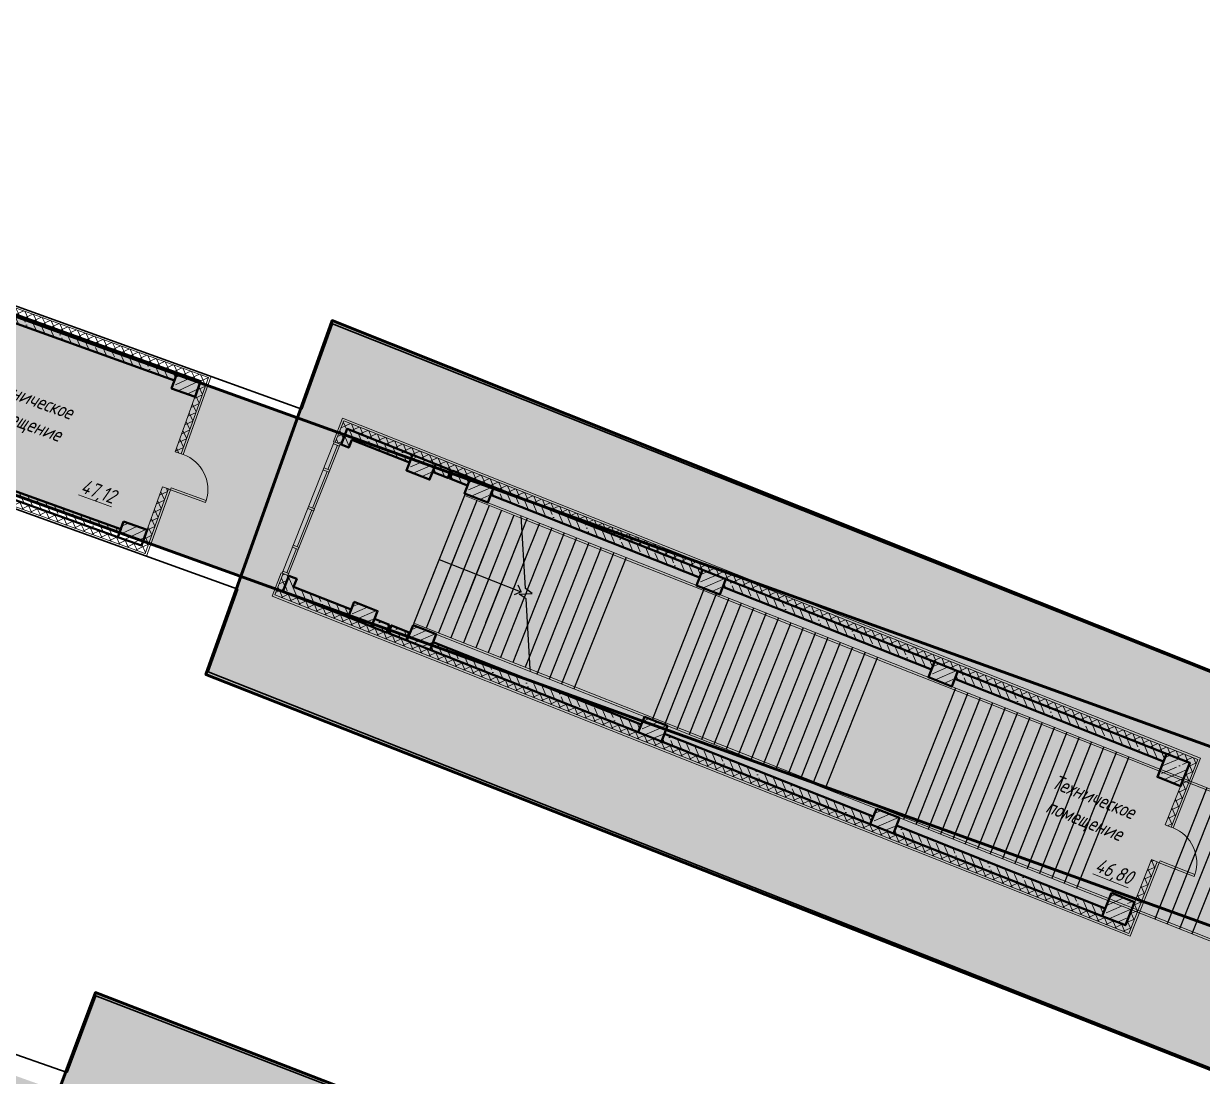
# Model space of a CAD drawing. Extents: x 11425 to 15501, y 6544 to 9114.
# Drawn here: x 11463.96 to 11492.3, y 9088.95 to 9114.27 of the extents above; entities that cross this region are included whole.
import ezdxf

# ---------------------------------------------------------------- set-up
doc = ezdxf.new("R2010")
doc.units = 0
for name, pattern in [('DASHED2', [0.375, 0.25, -0.125]), ('Overhead', [3.96875, 2.38125, -1.5875]), ('Сверху', [3.96875, 2.38125, -1.5875])]:
    doc.linetypes.add(name, pattern=pattern)
for name, color, linetype, lineweight in [('_Сверху_ - Верхние поручни', 7, 'Сверху', 9), ('Верхние поручни', 7, 'Continuous', 9), ('МГТ-АМ-АР-Разрезы', 7, 'Continuous', 9), ('МГТ-АМ-АР-Стены монолитные', 5, 'Continuous', 40), ('МГТ-АМ-АР-Штриховка монолит', 250, 'Continuous', 5), ('МГТ-АР-ЖД пути', 160, 'Continuous', 13), ('МГТ_АР_Двери_в плане', 250, 'Continuous', 9), ('МГТ_АР_Облицовка', 124, 'Continuous', 9), ('МГТ_АР_Окна', 150, 'Continuous', 9), ('МГТ_АР_Утеплитель_Линии', 192, 'Continuous', 9), ('МГТ_АР_Утеплитель_Штриховка', 194, 'Continuous', 9)]:
    doc.layers.add(name, color=color, linetype=linetype, lineweight=lineweight)
doc.layers.add('МГТ_АР_Лестницы', color=7, linetype='Continuous')
doc.styles.add('СПДС_3.5 мм', font='spds.shx', dxfattribs={"oblique": 15, "height": 350})
pattern_1 = [(25.17049, (11065.08336, 9075.3186), (-0.06751847, 0.14367609), []), (115.17049, (11065.08336, 9075.3186), (-0.14367609, -0.06751847), [])]
pattern_2 = [(23.36928, (11064.40415, 9088.2243), (-0.06296911, 0.14572733), []), (113.36928, (11064.40415, 9088.2243), (-0.14572733, -0.06296911), [])]

msp = doc.modelspace()

# ---------------------------------------------------------------- hatches: boundary and pattern name
at = {"transparency": 33554559}
h = msp.add_hatch(color=1, dxfattribs=at)
h.dxf.hatch_style = 1
h.paths.add_polyline_path([(11439.834, 9093.317), (11441.203, 9097.066), (11491.258, 9079.092), (11489.889, 9075.282)])
h.paths.add_polyline_path([(11445.667, 9109.446), (11447.035, 9113.255), (11497.091, 9095.221), (11495.722, 9091.412)])
h.paths.add_polyline_path([(11434.001, 9077.127), (11435.37, 9080.937), (11485.425, 9062.902), (11484.056, 9059.093)])
h.paths.add_polyline_path([(11428.168, 9060.938), (11429.537, 9064.688), (11479.592, 9046.654), (11478.223, 9042.904)])
h = msp.add_hatch(color=1, dxfattribs=at)
h.dxf.hatch_style = 1
h.paths.add_polyline_path([(11498.125, 9015.995), (11501.706, 9031.662), (11450.845, 9050.106), (11453.94, 9058.558), (11503.253, 9040.231), (11504.751, 9048.526), (11456.678, 9066.295), (11459.794, 9074.785), (11506.392, 9057.611), (11507.853, 9065.698), (11462.51, 9082.484), (11465.691, 9090.965), (11509.366, 9074.079), (11510.782, 9081.92), (11468.343, 9098.614), (11471.379, 9107.125), (11512.381, 9090.77), (11513.556, 9097.033), (11524.77, 9091.732), (11513.164, 9031.033), (11509.043, 9009.313)])
at = {"layer": 'МГТ-АМ-АР-Штриховка монолит', "lineweight": 9, "transparency": 33554559}
h = msp.add_hatch(dxfattribs=at)
h.set_pattern_fill('ANSI35', color=1, scale=0.05, angle=-109.8295, style=0)
h.set_pattern_definition([(295.17049, (11335.91796, 9277.73128), (0.2873522, 0.13503694), []), (295.17049, (11335.8418, 9277.52008), (0.2873522, 0.13503694), [0.396875, -0.079375, 0, -0.079375])])
h.paths.add_polyline_path([(11467.652, 9105.869), (11467.584, 9105.681), (11462.504, 9107.514), (11462.572, 9107.702)])
at = {"layer": 'МГТ-АМ-АР-Штриховка монолит', "lineweight": 9}
h = msp.add_hatch(dxfattribs=at)
h.set_pattern_fill('ANSI35', color=1, scale=0.05, angle=-19.8295, style=0)
h.set_pattern_definition([(25.17049, (11087.66125, 9067.1769), (-0.13503694, 0.28735218), []), (25.17049, (11087.87245, 9067.10076), (-0.13503694, 0.28735218), [0.396875, -0.079375, 0, -0.079375])])
h.paths.add_polyline_path([(11467.651, 9105.87), (11467.516, 9105.493), (11468.08, 9105.29), (11468.216, 9105.666)])
at = {"layer": 'МГТ-АМ-АР-Штриховка монолит', "lineweight": 9, "transparency": 33554559}
h = msp.add_hatch(dxfattribs=at)
h.set_pattern_fill('ANSI35', color=1, scale=0.05, angle=-111.6307, style=0)
h.set_pattern_definition([(293.36928, (11351.69762, 9277.9676), (0.29145465, 0.1259382), []), (293.36928, (11351.61486, 9277.75892), (0.29145465, 0.1259382), [0.396875, -0.079375, 0, -0.079375])])
h.paths.add_polyline_path([(11473.311, 9103.895), (11473.237, 9103.709), (11471.851, 9104.259), (11471.778, 9104.073), (11471.592, 9104.147), (11471.74, 9104.52)])
h = msp.add_hatch(dxfattribs=at)
h.set_pattern_fill('ANSI35', color=1, scale=0.05, angle=-109.8295, style=0)
h.set_pattern_definition([(295.17049, (11334.56186, 9273.96845), (0.2873522, 0.13503694), []), (295.17049, (11334.4857, 9273.75725), (0.2873522, 0.13503694), [0.396875, -0.079375, 0, -0.079375])])
h.paths.add_polyline_path([(11466.295, 9102.106), (11466.228, 9101.918), (11461.148, 9103.751), (11461.216, 9103.939)])
at = {"layer": 'МГТ-АМ-АР-Штриховка монолит', "lineweight": 9}
h = msp.add_hatch(dxfattribs=at)
h.set_pattern_fill('ANSI35', color=1, scale=0.05, angle=-21.6307, style=0)
h.set_pattern_definition([(23.36928, (11092.29245, 9077.16524), (-0.12593822, 0.29145465), []), (23.36928, (11092.50114, 9077.08248), (-0.12593822, 0.29145465), [0.396875, -0.079375, 0, -0.079375])])
h.paths.add_polyline_path([(11473.311, 9103.895), (11473.164, 9103.523), (11473.721, 9103.302), (11473.869, 9103.674)])
at = {"layer": 'МГТ-АМ-АР-Штриховка монолит', "lineweight": 9, "transparency": 33554559}
h = msp.add_hatch(dxfattribs=at)
h.set_pattern_fill('ANSI35', color=1, scale=0.05, angle=-111.6307, style=0)
h.set_pattern_definition([(293.36928, (11352.61958, 9277.60165), (0.29145465, 0.1259382), []), (293.36928, (11352.53682, 9277.39295), (0.29145465, 0.1259382), [0.396875, -0.079375, 0, -0.079375])])
h.paths.add_polyline_path([(11474.233, 9103.529), (11474.159, 9103.343), (11473.793, 9103.49), (11473.867, 9103.676)])
h = msp.add_hatch(dxfattribs=at)
h.set_pattern_fill('ANSI35', color=1, scale=0.05, angle=-111.6307, style=0)
h.set_pattern_definition([(293.36928, (11353.0304, 9277.43874), (0.29145465, 0.1259382), []), (293.36928, (11352.94764, 9277.23004), (0.29145465, 0.1259382), [0.396875, -0.079375, 0, -0.079375])])
h.paths.add_polyline_path([(11474.705, 9103.342), (11474.632, 9103.156), (11474.204, 9103.327), (11474.277, 9103.513)])
at = {"layer": 'МГТ-АМ-АР-Штриховка монолит', "lineweight": 9}
h = msp.add_hatch(dxfattribs=at)
h.set_pattern_fill('ANSI35', color=1, scale=0.05, angle=-21.6307, style=0)
h.set_pattern_definition([(23.36928, (11093.6868, 9076.6123), (-0.12593822, 0.29145465), []), (23.36928, (11093.8955, 9076.52954), (-0.12593822, 0.29145465), [0.396875, -0.079375, 0, -0.079375])])
h.paths.add_polyline_path([(11474.705, 9103.342), (11474.558, 9102.97), (11475.116, 9102.749), (11475.263, 9103.121)])
at = {"layer": 'МГТ-АМ-АР-Штриховка монолит', "lineweight": 9, "transparency": 33554559}
h = msp.add_hatch(dxfattribs=at)
h.set_pattern_fill('ANSI35', color=1, scale=0.05, angle=-111.6307, style=0)
h.set_pattern_definition([(293.36928, (11354.01395, 9277.04872), (0.29145465, 0.1259382), []), (293.36928, (11353.9312, 9276.84002), (0.29145465, 0.1259382), [0.396875, -0.079375, 0, -0.079375])])
h.paths.add_polyline_path([(11480.281, 9101.131), (11480.207, 9100.945), (11475.187, 9102.937), (11475.261, 9103.123)])
at = {"layer": 'МГТ-АМ-АР-Штриховка монолит', "lineweight": 9}
h = msp.add_hatch(dxfattribs=at)
h.set_pattern_fill('ANSI35', color=1, scale=0.05, angle=-19.8295, style=0)
h.set_pattern_definition([(25.17049, (11086.3722, 9063.60223), (-0.13503694, 0.28735218), []), (25.17049, (11086.5834, 9063.52607), (-0.13503694, 0.28735218), [0.396875, -0.079375, 0, -0.079375])])
h.paths.add_polyline_path([(11466.362, 9102.295), (11466.227, 9101.919), (11466.791, 9101.715), (11466.927, 9102.091)])
h = msp.add_hatch(dxfattribs=at)
h.set_pattern_fill('ANSI35', color=1, scale=0.05, angle=-21.6307, style=0)
h.set_pattern_definition([(23.36928, (11099.2643, 9074.40056), (-0.12593822, 0.29145465), []), (23.36928, (11099.473, 9074.3178), (-0.12593822, 0.29145465), [0.396875, -0.079375, 0, -0.079375])])
h.paths.add_polyline_path([(11480.283, 9101.13), (11480.135, 9100.759), (11480.693, 9100.537), (11480.841, 9100.909)])
at = {"layer": 'МГТ-АМ-АР-Штриховка монолит', "lineweight": 9, "transparency": 33554559}
h = msp.add_hatch(dxfattribs=at)
h.set_pattern_fill('ANSI35', color=1, scale=0.05, angle=-111.6307, style=0)
h.set_pattern_definition([(293.36928, (11351.50846, 9277.48788), (0.29145465, 0.1259382), []), (293.36928, (11351.4257, 9277.2792), (0.29145465, 0.1259382), [0.396875, -0.079375, 0, -0.079375])])
h.paths.add_polyline_path([(11471.764, 9099.99), (11471.837, 9100.176), (11470.451, 9100.726), (11470.525, 9100.912), (11470.339, 9100.986), (11470.191, 9100.613)])
h = msp.add_hatch(dxfattribs=at)
h.set_pattern_fill('ANSI35', color=1, scale=0.05, angle=-111.6307, style=0)
h.set_pattern_definition([(293.36928, (11359.5939, 9274.836), (0.29145465, 0.1259382), []), (293.36928, (11359.51115, 9274.6273), (0.29145465, 0.1259382), [0.396875, -0.079375, 0, -0.079375])])
h.paths.add_polyline_path([(11485.86, 9098.918), (11485.787, 9098.732), (11480.767, 9100.724), (11480.841, 9100.91)])
at = {"layer": 'МГТ-АМ-АР-Штриховка монолит', "lineweight": 9}
h = msp.add_hatch(dxfattribs=at)
h.set_pattern_fill('ANSI35', color=1, scale=0.05, angle=-21.6307, style=0)
h.set_pattern_definition([(23.36928, (11090.89168, 9073.63284), (-0.12593822, 0.29145465), []), (23.36928, (11091.10037, 9073.55008), (-0.12593822, 0.29145465), [0.396875, -0.079375, 0, -0.079375])])
h.paths.add_polyline_path([(11471.91, 9100.363), (11471.763, 9099.991), (11472.321, 9099.77), (11472.468, 9100.141)])
at = {"layer": 'МГТ-АМ-АР-Штриховка монолит', "lineweight": 9, "transparency": 33554559}
h = msp.add_hatch(dxfattribs=at)
h.set_pattern_fill('ANSI35', color=1, scale=0.05, angle=-111.6307, style=0)
h.set_pattern_definition([(293.36928, (11351.1447, 9273.88242), (0.29145465, 0.1259382), []), (293.36928, (11351.06194, 9273.67373), (0.29145465, 0.1259382), [0.396875, -0.079375, 0, -0.079375])])
h.paths.add_polyline_path([(11472.758, 9099.81), (11472.684, 9099.624), (11472.318, 9099.771), (11472.392, 9099.957)])
h = msp.add_hatch(dxfattribs=at)
h.set_pattern_fill('ANSI35', color=1, scale=0.05, angle=-111.6307, style=0)
h.set_pattern_definition([(293.36928, (11351.5555, 9273.7195), (0.29145465, 0.1259382), []), (293.36928, (11351.47276, 9273.51082), (0.29145465, 0.1259382), [0.396875, -0.079375, 0, -0.079375])])
h.paths.add_polyline_path([(11473.231, 9099.622), (11473.157, 9099.437), (11472.729, 9099.608), (11472.803, 9099.794)])
at = {"layer": 'МГТ-АМ-АР-Штриховка монолит', "lineweight": 9}
h = msp.add_hatch(dxfattribs=at)
h.set_pattern_fill('ANSI35', color=1, scale=0.05, angle=-21.6307, style=0)
h.set_pattern_definition([(23.36928, (11092.3048, 9073.0729), (-0.12593822, 0.29145465), []), (23.36928, (11092.51348, 9072.99014), (-0.12593822, 0.29145465), [0.396875, -0.079375, 0, -0.079375])])
h.paths.add_polyline_path([(11473.323, 9099.803), (11473.176, 9099.431), (11473.734, 9099.21), (11473.881, 9099.582)])
at = {"layer": 'МГТ-АМ-АР-Штриховка монолит', "lineweight": 9, "transparency": 33554559}
h = msp.add_hatch(dxfattribs=at)
h.set_pattern_fill('ANSI35', color=1, scale=0.05, angle=-111.6307, style=0)
h.set_pattern_definition([(293.36928, (11352.56063, 9273.3223), (0.29145465, 0.1259382), []), (293.36928, (11352.47788, 9273.1136), (0.29145465, 0.1259382), [0.396875, -0.079375, 0, -0.079375])])
h.paths.add_polyline_path([(11478.809, 9097.412), (11478.735, 9097.226), (11473.734, 9099.21), (11473.808, 9099.396)])
at = {"layer": 'МГТ-АМ-АР-Штриховка монолит', "lineweight": 9}
h = msp.add_hatch(dxfattribs=at)
h.set_pattern_fill('ANSI35', color=1, scale=0.05, angle=-21.6307, style=0)
h.set_pattern_definition([(23.36928, (11104.84176, 9072.18883), (-0.12593822, 0.29145465), []), (23.36928, (11105.05046, 9072.10607), (-0.12593822, 0.29145465), [0.396875, -0.079375, 0, -0.079375])])
h.paths.add_polyline_path([(11485.86, 9098.919), (11485.713, 9098.547), (11486.271, 9098.326), (11486.418, 9098.697)])
at = {"layer": 'МГТ-АМ-АР-Штриховка монолит', "lineweight": 9, "transparency": 33554559}
h = msp.add_hatch(dxfattribs=at)
h.set_pattern_fill('ANSI35', color=1, scale=0.05, angle=-111.6307, style=0)
h.set_pattern_definition([(293.36928, (11365.1714, 9272.62426), (0.29145465, 0.1259382), []), (293.36928, (11365.08863, 9272.41557), (0.29145465, 0.1259382), [0.396875, -0.079375, 0, -0.079375])])
h.paths.add_polyline_path([(11491.438, 9096.707), (11491.364, 9096.521), (11486.345, 9098.512), (11486.418, 9098.698)])
at = {"layer": 'МГТ-АМ-АР-Штриховка монолит', "lineweight": 9}
h = msp.add_hatch(dxfattribs=at)
h.set_pattern_fill('ANSI35', color=1, scale=0.05, angle=-21.6307, style=0)
h.set_pattern_definition([(23.36928, (11097.86352, 9070.86816), (-0.12593822, 0.29145465), []), (23.36928, (11098.07222, 9070.7854), (-0.12593822, 0.29145465), [0.396875, -0.079375, 0, -0.079375])])
h.paths.add_polyline_path([(11478.882, 9097.598), (11478.735, 9097.226), (11479.292, 9097.005), (11479.44, 9097.377)])
at = {"layer": 'МГТ-АМ-АР-Штриховка монолит', "lineweight": 9, "transparency": 33554559}
h = msp.add_hatch(dxfattribs=at)
h.set_pattern_fill('ANSI35', color=1, scale=0.05, angle=-111.6307, style=0)
h.set_pattern_definition([(293.36928, (11358.11905, 9271.11676), (0.29145465, 0.1259382), []), (293.36928, (11358.0363, 9270.90806), (0.29145465, 0.1259382), [0.396875, -0.079375, 0, -0.079375])])
h.paths.add_polyline_path([(11484.386, 9095.199), (11484.312, 9095.013), (11479.292, 9097.005), (11479.366, 9097.191)])
at = {"layer": 'МГТ-АМ-АР-Штриховка монолит', "lineweight": 9}
h = msp.add_hatch(dxfattribs=at)
h.set_pattern_fill('ANSI35', color=1, scale=0.05, angle=-21.6307, style=0)
h.set_pattern_definition([(23.36928, (11110.3455, 9069.79117), (-0.12593822, 0.29145465), []), (23.36928, (11110.5542, 9069.7084), (-0.12593822, 0.29145465), [0.396875, -0.079375, 0, -0.079375])])
h.paths.add_polyline_path([(11491.437, 9096.707), (11491.217, 9096.15), (11491.775, 9095.929), (11491.996, 9096.487)])
h = msp.add_hatch(dxfattribs=at)
h.set_pattern_fill('ANSI35', color=1, scale=0.05, angle=-21.6307, style=0)
h.set_pattern_definition([(23.36928, (11103.441, 9068.65643), (-0.12593822, 0.29145465), []), (23.36928, (11103.6497, 9068.57367), (-0.12593822, 0.29145465), [0.396875, -0.079375, 0, -0.079375])])
h.paths.add_polyline_path([(11484.46, 9095.386), (11484.312, 9095.014), (11484.87, 9094.793), (11485.017, 9095.165)])
at = {"layer": 'МГТ-АМ-АР-Штриховка монолит', "lineweight": 9, "transparency": 33554559}
h = msp.add_hatch(dxfattribs=at)
h.set_pattern_fill('ANSI35', color=1, scale=0.05, angle=-111.6307, style=0)
h.set_pattern_definition([(293.36928, (11363.697, 9268.9062), (0.29145465, 0.1259382), []), (293.36928, (11363.61423, 9268.6975), (0.29145465, 0.1259382), [0.396875, -0.079375, 0, -0.079375])])
h.paths.add_polyline_path([(11489.964, 9092.988), (11489.89, 9092.803), (11484.87, 9094.794), (11484.944, 9094.98)])
at = {"layer": 'МГТ-АМ-АР-Штриховка монолит', "lineweight": 9}
h = msp.add_hatch(dxfattribs=at)
h.set_pattern_fill('ANSI35', color=1, scale=0.05, angle=-21.6307, style=0)
h.set_pattern_definition([(23.36928, (11109.018, 9066.44484), (-0.12593822, 0.29145465), []), (23.36928, (11109.2267, 9066.3621), (-0.12593822, 0.29145465), [0.396875, -0.079375, 0, -0.079375])])
h.paths.add_polyline_path([(11490.109, 9093.361), (11489.889, 9092.804), (11490.447, 9092.583), (11490.668, 9093.14)])
at = {"layer": 'МГТ_АР_Утеплитель_Штриховка', "transparency": 33554559}
h = msp.add_hatch(dxfattribs=at)
h.set_pattern_fill('ANSI37', color=1, scale=0.05, angle=-19.8295)
h.set_pattern_definition(pattern_1)
h.paths.add_polyline_path([(11446.793, 9113.552), (11446.742, 9113.411), (11468.216, 9105.667), (11467.604, 9103.973), (11467.745, 9103.922), (11468.407, 9105.758)])
h = msp.add_hatch(dxfattribs=at)
h.set_pattern_fill('ANSI37', color=1, scale=0.05, angle=-19.8295)
h.set_pattern_definition(pattern_1)
h.paths.add_polyline_path([(11467.299, 9103.126), (11467.44, 9103.076), (11466.88, 9101.522), (11445.844, 9109.108), (11445.894, 9109.249), (11466.791, 9101.714)])
h = msp.add_hatch(dxfattribs=at)
h.set_pattern_fill('ANSI37', color=1, scale=0.05, angle=-21.6307)
h.set_pattern_definition(pattern_2)
h.paths.add_polyline_path([(11471.452, 9104.202), (11471.655, 9104.714), (11492.191, 9096.571), (11491.545, 9094.943), (11491.406, 9094.998), (11491.993, 9096.488), (11471.739, 9104.519), (11471.592, 9104.147)])
h = msp.add_hatch(dxfattribs=at)
h.set_pattern_fill('ANSI37', color=1, scale=0.05, angle=-21.6307)
h.set_pattern_definition(pattern_2)
h.paths.add_polyline_path([(11470.199, 9101.041), (11470.338, 9100.986), (11470.191, 9100.613), (11490.447, 9092.581), (11491.074, 9094.162), (11491.213, 9094.106), (11490.531, 9092.386), (11469.996, 9100.529)])

# ---------------------------------------------------------------- linework, layer by layer
at = {"color": 1, "lineweight": 50}
for points in [[(11445.667, 9109.446), (11447.035, 9113.255), (11497.091, 9095.221), (11495.722, 9091.412)], [(11498.125, 9015.995), (11501.706, 9031.662), (11450.845, 9050.106), (11453.94, 9058.558), (11503.253, 9040.231), (11504.751, 9048.526), (11456.678, 9066.295), (11459.794, 9074.785), (11506.392, 9057.611), (11507.853, 9065.698), (11462.51, 9082.484), (11465.691, 9090.965), (11509.366, 9074.079), (11510.782, 9081.92), (11468.343, 9098.614), (11471.379, 9107.125), (11512.381, 9090.77), (11513.556, 9097.033), (11524.77, 9091.732), (11513.164, 9031.033), (11509.043, 9009.313)]]:
    msp.add_lwpolyline(points, close=True, dxfattribs=at)
at = {"layer": '_Сверху_ - Верхние поручни', "color": 1, "ltscale": 100}
for p, q in [((11475.921, 9102.429), (11478.442, 9101.429)), ((11475.924, 9102.374), (11478.424, 9101.383)), ((11478.424, 9101.383), (11480.004, 9100.756)), ((11478.442, 9101.429), (11480.023, 9100.803)), ((11480.004, 9100.756), (11484.466, 9098.987)), ((11480.023, 9100.803), (11484.485, 9099.033)), ((11484.485, 9099.033), (11486.065, 9098.407)), ((11476.138, 9098.74), (11477.208, 9098.316)), ((11484.466, 9098.987), (11486.047, 9098.36)), ((11476.141, 9098.685), (11477.189, 9098.27)), ((11477.189, 9098.27), (11478.77, 9097.643)), ((11477.208, 9098.316), (11478.788, 9097.689)), ((11486.047, 9098.36), (11490.509, 9096.591)), ((11486.065, 9098.407), (11490.527, 9096.637)), ((11478.77, 9097.643), (11483.232, 9095.874)), ((11478.788, 9097.689), (11483.25, 9095.92)), ((11490.509, 9096.591), (11492.089, 9095.964)), ((11490.527, 9096.637), (11492.107, 9096.011)), ((11483.25, 9095.92), (11484.83, 9095.293)), ((11492.089, 9095.964), (11496.848, 9094.077)), ((11492.107, 9096.011), (11496.867, 9094.123)), ((11483.232, 9095.874), (11484.812, 9095.247)), ((11484.812, 9095.247), (11489.274, 9093.477)), ((11484.83, 9095.293), (11489.292, 9093.524)), ((11489.274, 9093.477), (11490.854, 9092.851)), ((11489.292, 9093.524), (11490.873, 9092.897)), ((11490.854, 9092.851), (11495.614, 9090.963)), ((11490.873, 9092.897), (11495.632, 9091.01))]:
    msp.add_line(p, q, dxfattribs=at)
at = {"layer": 'Верхние поручни', "color": 1}
for p, q in [((11474.575, 9102.963), (11474.557, 9102.916)), ((11474.557, 9102.916), (11475.924, 9102.374)), ((11474.575, 9102.963), (11475.921, 9102.429)), ((11475.924, 9102.374), (11475.921, 9102.429)), ((11473.341, 9099.85), (11473.322, 9099.803)), ((11473.322, 9099.803), (11476.141, 9098.685)), ((11473.341, 9099.85), (11476.138, 9098.74)), ((11476.141, 9098.685), (11476.138, 9098.74))]:
    msp.add_line(p, q, dxfattribs=at)
at = {"layer": 'МГТ-АМ-АР-Стены монолитные', "color": 1}
for points in [[(11467.652, 9105.869), (11467.584, 9105.681), (11462.504, 9107.514), (11462.572, 9107.702)], [(11467.651, 9105.87), (11467.516, 9105.493), (11468.08, 9105.29), (11468.216, 9105.666)], [(11473.311, 9103.895), (11473.237, 9103.709), (11471.851, 9104.259), (11471.778, 9104.073), (11471.592, 9104.147), (11471.74, 9104.52)], [(11466.295, 9102.106), (11466.228, 9101.918), (11461.148, 9103.751), (11461.216, 9103.939)], [(11473.311, 9103.895), (11473.164, 9103.523), (11473.721, 9103.302), (11473.869, 9103.674)], [(11474.233, 9103.529), (11474.159, 9103.343), (11473.793, 9103.49), (11473.867, 9103.676)], [(11474.705, 9103.342), (11474.632, 9103.156), (11474.204, 9103.327), (11474.277, 9103.513)], [(11474.705, 9103.342), (11474.558, 9102.97), (11475.116, 9102.749), (11475.263, 9103.121)], [(11480.281, 9101.131), (11480.207, 9100.945), (11475.187, 9102.937), (11475.261, 9103.123)], [(11466.362, 9102.295), (11466.227, 9101.919), (11466.791, 9101.715), (11466.927, 9102.091)], [(11480.283, 9101.13), (11480.135, 9100.759), (11480.693, 9100.537), (11480.841, 9100.909)], [(11471.764, 9099.99), (11471.837, 9100.176), (11470.451, 9100.726), (11470.525, 9100.912), (11470.339, 9100.986), (11470.191, 9100.613)], [(11485.86, 9098.918), (11485.787, 9098.732), (11480.767, 9100.724), (11480.841, 9100.91)], [(11471.91, 9100.363), (11471.763, 9099.991), (11472.321, 9099.77), (11472.468, 9100.141)], [(11472.758, 9099.81), (11472.684, 9099.624), (11472.318, 9099.771), (11472.392, 9099.957)], [(11473.231, 9099.622), (11473.157, 9099.437), (11472.729, 9099.608), (11472.803, 9099.794)], [(11473.323, 9099.803), (11473.176, 9099.431), (11473.734, 9099.21), (11473.881, 9099.582)], [(11478.809, 9097.412), (11478.735, 9097.226), (11473.734, 9099.21), (11473.808, 9099.396)], [(11485.86, 9098.919), (11485.713, 9098.547), (11486.271, 9098.326), (11486.418, 9098.697)], [(11491.438, 9096.707), (11491.364, 9096.521), (11486.345, 9098.512), (11486.418, 9098.698)], [(11478.882, 9097.598), (11478.735, 9097.226), (11479.292, 9097.005), (11479.44, 9097.377)], [(11484.386, 9095.199), (11484.312, 9095.013), (11479.292, 9097.005), (11479.366, 9097.191)], [(11491.437, 9096.707), (11491.217, 9096.15), (11491.775, 9095.929), (11491.996, 9096.487)], [(11484.46, 9095.386), (11484.312, 9095.014), (11484.87, 9094.793), (11485.017, 9095.165)], [(11489.964, 9092.988), (11489.89, 9092.803), (11484.87, 9094.794), (11484.944, 9094.98)], [(11490.109, 9093.361), (11489.889, 9092.804), (11490.447, 9092.583), (11490.668, 9093.14)]]:
    msp.add_lwpolyline(points, close=True, dxfattribs=at)
at = {"layer": 'МГТ-АР-ЖД пути', "color": 1, "linetype": 'DASHED2', "lineweight": 30, "ltscale": 7000}
for p, q in [((11444.953, 9114.269), (11470.651, 9104.993)), ((11469.109, 9100.669), (11443.392, 9109.939)), ((11470.651, 9104.993), (11471.384, 9107.048)), ((11471.384, 9107.048), (11512.381, 9090.77)), ((11468.4, 9098.682), (11469.109, 9100.669)), ((11510.782, 9081.92), (11468.4, 9098.682)), ((11439.124, 9098.097), (11465.004, 9089.043)), ((11465.004, 9089.043), (11465.695, 9090.887)), ((11465.695, 9090.887), (11509.366, 9074.079))]:
    msp.add_line(p, q, dxfattribs=at)
at = {"layer": 'МГТ_АР_Двери_в плане', "color": 1, "lineweight": 18}
for p, q in [((11467.487, 9103.059), (11467.504, 9103.107)), ((11467.487, 9103.059), (11468.334, 9102.753)), ((11467.504, 9103.107), (11468.351, 9102.801)), ((11468.334, 9102.753), (11468.351, 9102.801)), ((11491.26, 9094.088), (11491.279, 9094.135)), ((11491.26, 9094.088), (11492.097, 9093.756)), ((11491.279, 9094.135), (11492.116, 9093.804)), ((11492.097, 9093.756), (11492.116, 9093.804))]:
    msp.add_line(p, q, dxfattribs=at)
at = {"layer": 'МГТ_АР_Двери_в плане', "color": 1}
for centre, start, end in [((11467.487, 9103.059), 343.4129, 70.1705), ((11491.26, 9094.088), 341.6117, 68.3693)]:
    msp.add_arc(centre, 0.902, start, end, dxfattribs=at)
at = {"layer": 'МГТ_АР_Лестницы', "color": 1}
for p, q in [((11474.557, 9102.916), (11473.341, 9099.85)), ((11474.854, 9102.798), (11473.638, 9099.732)), ((11475.152, 9102.68), (11473.936, 9099.614)), ((11475.449, 9102.563), (11474.233, 9099.496)), ((11475.747, 9102.445), (11474.531, 9099.378)), ((11475.942, 9102.069), (11474.828, 9099.26)), ((11473.949, 9101.383), (11475.899, 9100.61)), ((11475.987, 9101.313), (11475.126, 9099.142)), ((11475.917, 9100.602), (11475.847, 9100.765)), ((11475.994, 9100.464), (11475.423, 9099.024)), ((11475.917, 9100.602), (11475.755, 9100.532)), ((11475.899, 9100.61), (11475.917, 9100.602)), ((11476.068, 9100.651), (11476.031, 9100.557)), ((11476.076, 9099.801), (11475.721, 9098.906)), ((11476.12, 9099.045), (11476.018, 9098.788))]:
    msp.add_line(p, q, dxfattribs=at)
at = {"layer": 'МГТ_АР_Лестницы', "color": 1, "linetype": 'Сверху'}
for p, q in [((11474.557, 9102.916), (11473.341, 9099.85)), ((11474.854, 9102.798), (11473.638, 9099.732)), ((11475.152, 9102.68), (11473.936, 9099.614)), ((11475.449, 9102.563), (11474.233, 9099.496)), ((11475.747, 9102.445), (11474.531, 9099.378)), ((11475.942, 9102.069), (11474.828, 9099.26)), ((11475.987, 9101.313), (11475.126, 9099.142)), ((11475.994, 9100.464), (11475.423, 9099.024)), ((11476.068, 9100.651), (11476.031, 9100.557)), ((11476.076, 9099.801), (11475.721, 9098.906)), ((11476.12, 9099.045), (11476.018, 9098.788))]:
    msp.add_line(p, q, dxfattribs=at)
at = {"layer": 'МГТ_АР_Лестницы', "color": 1, "linetype": 'Continuous'}
for p, q in [((11476.024, 9100.682), (11475.921, 9102.43)), ((11475.875, 9100.548), (11476.187, 9100.566)), ((11476.039, 9100.432), (11475.875, 9100.548)), ((11476.187, 9100.566), (11476.024, 9100.682)), ((11476.138, 9098.74), (11476.039, 9100.432))]:
    msp.add_line(p, q, dxfattribs=at)
at = {"layer": 'МГТ_АР_Лестницы', "color": 1, "linetype": 'Overhead'}
for p, q in [((11476.063, 9102.373), (11475.942, 9102.069)), ((11476.031, 9100.557), (11475.994, 9100.464)), ((11476.031, 9100.557), (11475.994, 9100.464))]:
    msp.add_line(p, q, dxfattribs=at)
at = {"layer": 'МГТ_АР_Лестницы', "color": 1, "linetype": 'Overhead', "ltscale": 100}
for p, q in [((11476.063, 9102.373), (11475.942, 9102.069)), ((11476.36, 9102.255), (11475.987, 9101.313)), ((11476.36, 9102.255), (11475.987, 9101.313)), ((11476.658, 9102.138), (11476.068, 9100.651)), ((11476.658, 9102.138), (11476.068, 9100.651)), ((11476.955, 9102.02), (11476.076, 9099.801)), ((11476.955, 9102.02), (11476.076, 9099.801)), ((11477.253, 9101.902), (11476.12, 9099.045)), ((11477.253, 9101.902), (11476.12, 9099.045)), ((11477.55, 9101.784), (11476.297, 9098.623)), ((11477.55, 9101.784), (11476.297, 9098.623)), ((11477.848, 9101.666), (11476.594, 9098.505)), ((11477.848, 9101.666), (11476.594, 9098.505)), ((11478.145, 9101.548), (11476.892, 9098.387)), ((11478.145, 9101.548), (11476.892, 9098.387)), ((11478.443, 9101.43), (11477.189, 9098.269)), ((11478.443, 9101.43), (11477.189, 9098.269)), ((11480.32, 9100.685), (11479.067, 9097.525)), ((11480.618, 9100.567), (11479.365, 9097.407)), ((11480.618, 9100.567), (11479.365, 9097.407)), ((11480.915, 9100.449), (11479.662, 9097.289)), ((11480.915, 9100.449), (11479.662, 9097.289)), ((11481.213, 9100.331), (11479.959, 9097.171)), ((11481.213, 9100.331), (11479.959, 9097.171)), ((11481.51, 9100.213), (11480.257, 9097.053)), ((11481.51, 9100.213), (11480.257, 9097.053)), ((11481.808, 9100.095), (11480.554, 9096.935)), ((11481.808, 9100.095), (11480.554, 9096.935)), ((11482.105, 9099.977), (11480.852, 9096.817)), ((11482.105, 9099.977), (11480.852, 9096.817)), ((11482.403, 9099.859), (11481.149, 9096.699)), ((11482.403, 9099.859), (11481.149, 9096.699)), ((11482.7, 9099.741), (11481.447, 9096.581)), ((11482.7, 9099.741), (11481.447, 9096.581)), ((11482.998, 9099.624), (11481.744, 9096.463)), ((11482.998, 9099.624), (11481.744, 9096.463)), ((11483.295, 9099.506), (11482.042, 9096.345)), ((11483.295, 9099.506), (11482.042, 9096.345)), ((11483.593, 9099.388), (11482.339, 9096.227)), ((11483.593, 9099.388), (11482.339, 9096.227)), ((11483.89, 9099.27), (11482.637, 9096.109)), ((11483.89, 9099.27), (11482.637, 9096.109)), ((11484.187, 9099.152), (11482.934, 9095.991)), ((11484.187, 9099.152), (11482.934, 9095.991)), ((11484.485, 9099.034), (11483.232, 9095.873)), ((11484.485, 9099.034), (11483.232, 9095.873)), ((11486.363, 9098.289), (11485.109, 9095.129)), ((11486.363, 9098.289), (11485.109, 9095.129)), ((11486.66, 9098.171), (11485.407, 9095.011)), ((11486.66, 9098.171), (11485.407, 9095.011)), ((11486.958, 9098.053), (11485.704, 9094.893)), ((11486.958, 9098.053), (11485.704, 9094.893)), ((11487.255, 9097.935), (11486.002, 9094.775)), ((11487.255, 9097.935), (11486.002, 9094.775)), ((11487.553, 9097.817), (11486.299, 9094.657)), ((11487.553, 9097.817), (11486.299, 9094.657)), ((11487.85, 9097.699), (11486.597, 9094.539)), ((11487.85, 9097.699), (11486.597, 9094.539)), ((11488.147, 9097.581), (11486.894, 9094.421)), ((11488.147, 9097.581), (11486.894, 9094.421)), ((11488.445, 9097.463), (11487.192, 9094.303)), ((11488.445, 9097.463), (11487.192, 9094.303)), ((11488.742, 9097.345), (11487.489, 9094.185)), ((11488.742, 9097.345), (11487.489, 9094.185)), ((11489.04, 9097.227), (11487.787, 9094.067)), ((11489.04, 9097.227), (11487.787, 9094.067)), ((11489.337, 9097.11), (11488.084, 9093.949)), ((11489.337, 9097.11), (11488.084, 9093.949)), ((11489.635, 9096.992), (11488.381, 9093.831)), ((11489.635, 9096.992), (11488.381, 9093.831)), ((11489.932, 9096.874), (11488.679, 9093.713)), ((11489.932, 9096.874), (11488.679, 9093.713)), ((11490.23, 9096.756), (11488.976, 9093.595)), ((11490.23, 9096.756), (11488.976, 9093.595)), ((11490.527, 9096.638), (11489.274, 9093.477)), ((11490.527, 9096.638), (11489.274, 9093.477)), ((11492.405, 9095.893), (11491.152, 9092.732)), ((11492.405, 9095.893), (11491.152, 9092.732)), ((11492.702, 9095.775), (11491.449, 9092.615)), ((11492.702, 9095.775), (11491.449, 9092.615)), ((11493, 9095.657), (11491.747, 9092.497)), ((11493, 9095.657), (11491.747, 9092.497)), ((11493.297, 9095.539), (11492.044, 9092.379)), ((11493.297, 9095.539), (11492.044, 9092.379))]:
    msp.add_line(p, q, dxfattribs=at)
at = {"layer": 'МГТ_АР_Облицовка', "color": 1}
for points in [[(11446.81, 9113.599), (11446.793, 9113.552), (11468.407, 9105.758), (11467.745, 9103.922), (11467.793, 9103.907), (11468.471, 9105.788)], [(11445.844, 9109.108), (11445.827, 9109.061), (11466.91, 9101.458), (11467.487, 9103.059), (11467.44, 9103.076), (11466.88, 9101.522)], [(11471.452, 9104.202), (11471.406, 9104.22), (11471.627, 9104.779), (11492.256, 9096.599), (11491.592, 9094.926), (11491.546, 9094.945), (11492.191, 9096.571), (11471.655, 9104.714)], [(11470.199, 9101.041), (11470.152, 9101.06), (11469.931, 9100.501), (11490.559, 9092.321), (11491.26, 9094.088), (11491.213, 9094.106), (11490.531, 9092.386), (11469.996, 9100.529)]]:
    msp.add_lwpolyline(points, close=True, dxfattribs=at)
at = {"layer": 'МГТ_АР_Окна', "color": 1}
for p, q in [((11471.503, 9104.128), (11471.273, 9103.547)), ((11471.254, 9103.5), (11470.904, 9102.617)), ((11470.886, 9102.571), (11470.535, 9101.688)), ((11470.517, 9101.641), (11470.287, 9101.06))]:
    msp.add_line(p, q, dxfattribs=at)
for points in [[(11471.429, 9104.211), (11471.568, 9104.156), (11470.315, 9100.995), (11470.176, 9101.05)], [(11471.429, 9104.211), (11471.568, 9104.156), (11471.55, 9104.109), (11471.411, 9104.165)], [(11471.18, 9103.584), (11471.32, 9103.528), (11471.301, 9103.482), (11471.162, 9103.537)], [(11470.812, 9102.654), (11470.951, 9102.599), (11470.933, 9102.552), (11470.793, 9102.608)], [(11470.443, 9101.724), (11470.582, 9101.669), (11470.564, 9101.623), (11470.424, 9101.678)], [(11470.194, 9101.097), (11470.334, 9101.042), (11470.315, 9100.995), (11470.176, 9101.05)]]:
    msp.add_lwpolyline(points, close=True, dxfattribs=at)
at = {"layer": 'МГТ_АР_Утеплитель_Линии', "color": 1}
for points in [[(11446.793, 9113.552), (11446.742, 9113.411), (11468.216, 9105.667), (11467.604, 9103.973), (11467.745, 9103.922), (11468.407, 9105.758)], [(11467.299, 9103.126), (11467.44, 9103.076), (11466.88, 9101.522), (11445.844, 9109.108), (11445.894, 9109.249), (11466.791, 9101.714)], [(11471.452, 9104.202), (11471.655, 9104.714), (11492.191, 9096.571), (11491.545, 9094.943), (11491.406, 9094.998), (11491.993, 9096.488), (11471.739, 9104.519), (11471.592, 9104.147)], [(11470.199, 9101.041), (11470.338, 9100.986), (11470.191, 9100.613), (11490.447, 9092.581), (11491.074, 9094.162), (11491.213, 9094.106), (11490.531, 9092.386), (11469.996, 9100.529)]]:
    msp.add_lwpolyline(points, close=True, dxfattribs=at)

# ---------------------------------------------------------------- texts
at = {"layer": 'МГТ-АМ-АР-Разрезы', "color": 1, "extrusion": (2.43381e-09, 5.95148e-11, 1), "char_height": 0.35, "width": 0.85325, "attachment_point": 2, "text_direction": (0.940706, -0.339222, 0), "line_spacing_factor": 1.022766, "style": 'СПДС_3.5 мм'}
for s, insert in [('Техническое помещение', (11464.206, 9105.424, 0)), ('{\\L47,12}', (11465.817, 9103.186))]:
    msp.add_mtext(s, dxfattribs=dict(at, insert=insert))
at = {"layer": 'МГТ-АМ-АР-Разрезы', "color": 1, "extrusion": (2.43448e-09, -1.70136e-11, 1), "char_height": 0.35, "width": 0.85325, "attachment_point": 2, "text_direction": (0.929579, -0.368623, 0), "line_spacing_factor": 1.022766, "style": 'СПДС_3.5 мм'}
for s, insert in [('Техническое помещение', (11489.751, 9095.837)), ('{\\L46,80}', (11490.245, 9094.045))]:
    msp.add_mtext(s, dxfattribs=dict(at, insert=insert))

doc.saveas('drawing.dxf')
